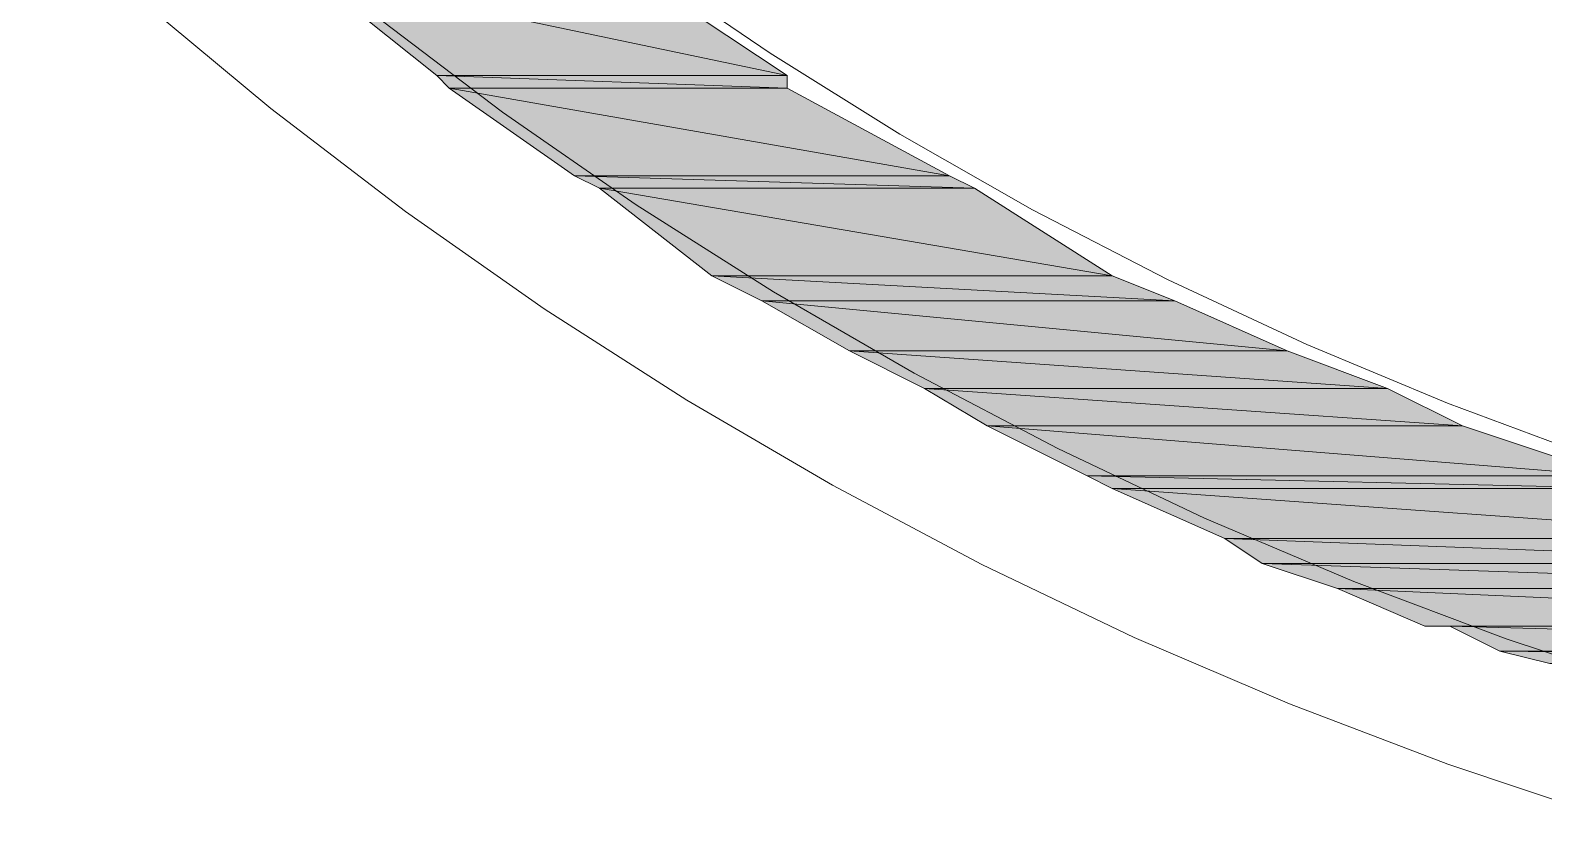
# Model space of a CAD drawing. Header units: millimetres. Extents: x 29 to 95071, y 20 to 67221.
# Drawn here: x 88957 to 89557, y 11597 to 11909 of the extents above; entities that cross this region are included whole.
import ezdxf

# ---------------------------------------------------------------- set-up
doc = ezdxf.new("R2010")
doc.units = ezdxf.units.MM

msp = doc.modelspace()

# ---------------------------------------------------------------- hatches: boundary and pattern name
h = msp.add_hatch(color=7)
h.paths.add_polyline_path([(89197.3, 11930.33), (89068.43, 11930.33), (89256.78, 11890.68)])
h.paths.add_polyline_path([(89068.43, 11930.33), (89256.78, 11890.68), (89118, 11890.68)])
h = msp.add_hatch(color=7)
h.paths.add_polyline_path([(89256.78, 11890.68), (89118, 11890.68), (89256.78, 11885.72)])
h.paths.add_polyline_path([(89118, 11890.68), (89256.78, 11885.72), (89122.95, 11885.72)])
h = msp.add_hatch(color=7)
h.paths.add_polyline_path([(89256.78, 11885.72), (89122.95, 11885.72), (89321.21, 11851.02)])
h.paths.add_polyline_path([(89122.95, 11885.72), (89321.21, 11851.02), (89172.52, 11851.02)])
h = msp.add_hatch(color=7)
h.paths.add_polyline_path([(89321.21, 11851.02), (89172.52, 11851.02), (89331.13, 11846.07)])
h.paths.add_polyline_path([(89172.52, 11851.02), (89331.13, 11846.07), (89182.43, 11846.07)])
h = msp.add_hatch(color=7)
h.paths.add_polyline_path([(89331.13, 11846.07), (89182.43, 11846.07), (89385.65, 11811.37)])
h.paths.add_polyline_path([(89182.43, 11846.07), (89385.65, 11811.37), (89227.04, 11811.37)])
h = msp.add_hatch(color=7)
h.paths.add_polyline_path([(89385.65, 11811.37), (89227.04, 11811.37), (89410.43, 11801.46)])
h.paths.add_polyline_path([(89227.04, 11811.37), (89410.43, 11801.46), (89246.87, 11801.46)])
h = msp.add_hatch(color=7)
h.paths.add_polyline_path([(89410.43, 11801.46), (89246.87, 11801.46), (89455.04, 11781.63)])
h.paths.add_polyline_path([(89246.87, 11801.46), (89455.04, 11781.63), (89281.56, 11781.63)])
h = msp.add_hatch(color=7)
h.paths.add_polyline_path([(89455.04, 11781.63), (89281.56, 11781.63), (89494.69, 11766.76)])
h.paths.add_polyline_path([(89281.56, 11781.63), (89494.69, 11766.76), (89311.3, 11766.76)])
h = msp.add_hatch(color=7)
h.paths.add_polyline_path([(89494.69, 11766.76), (89311.3, 11766.76), (89524.43, 11751.89)])
h.paths.add_polyline_path([(89311.3, 11766.76), (89524.43, 11751.89), (89336.08, 11751.89)])
h = msp.add_hatch(color=7)
h.paths.add_polyline_path([(89524.43, 11751.89), (89336.08, 11751.89), (89583.91, 11732.07)])
h.paths.add_polyline_path([(89336.08, 11751.89), (89583.91, 11732.07), (89375.74, 11732.07)])
h = msp.add_hatch(color=7)
h.paths.add_polyline_path([(89583.91, 11732.07), (89375.74, 11732.07), (89593.82, 11727.11)])
h.paths.add_polyline_path([(89375.74, 11732.07), (89593.82, 11727.11), (89385.65, 11727.11)])
h = msp.add_hatch(color=7)
h.paths.add_polyline_path([(89593.82, 11727.11), (89385.65, 11727.11), (89663.22, 11707.28)])
h.paths.add_polyline_path([(89385.65, 11727.11), (89663.22, 11707.28), (89430.26, 11707.28)])
h = msp.add_hatch(color=7)
h.paths.add_polyline_path([(89663.22, 11707.28), (89430.26, 11707.28), (89692.95, 11697.37)])
h.paths.add_polyline_path([(89430.26, 11707.28), (89692.95, 11697.37), (89445.13, 11697.37)])
h = msp.add_hatch(color=7)
h.paths.add_polyline_path([(89692.95, 11697.37), (89445.13, 11697.37), (89737.56, 11687.46)])
h.paths.add_polyline_path([(89445.13, 11697.37), (89737.56, 11687.46), (89474.87, 11687.46)])
h = msp.add_hatch(color=7)
h.paths.add_polyline_path([(89737.56, 11687.46), (89474.87, 11687.46), (89811.91, 11672.59)])
h.paths.add_polyline_path([(89474.87, 11687.46), (89811.91, 11672.59), (89509.56, 11672.59)])
h = msp.add_hatch(color=7)
h.paths.add_polyline_path([(89811.91, 11672.59), (89509.56, 11672.59), (89831.74, 11672.59)])
h.paths.add_polyline_path([(89509.56, 11672.59), (89831.74, 11672.59), (89519.48, 11672.59)])
h = msp.add_hatch(color=7)
h.paths.add_polyline_path([(89831.74, 11672.59), (89519.48, 11672.59), (89881.3, 11662.67)])
h.paths.add_polyline_path([(89519.48, 11672.59), (89881.3, 11662.67), (89539.3, 11662.67)])
h = msp.add_hatch(color=7)
h.paths.add_polyline_path([(89881.3, 11662.67), (89539.3, 11662.67), (89955.65, 11657.72)])
h.paths.add_polyline_path([(89539.3, 11662.67), (89955.65, 11657.72), (89559.13, 11657.72)])

# ---------------------------------------------------------------- linework, layer by layer
at = {"color": 7, "lineweight": 0}
for points in [[(88930.8, 12180.94), (88971.6, 12134.88), (89014.13, 12090.72), (89058.3, 12048.48), (89104.06, 12008.21), (89151.34, 11969.93), (89200.05, 11933.68), (89250.13, 11899.5), (89301.51, 11867.42), (89354.11, 11837.48), (89407.87, 11809.71), (89462.71, 11784.15), (89518.57, 11760.83), (89575.36, 11739.79)], [(88947.86, 12044.87), (88994.42, 11999.54), (89042.7, 11956.29), (89092.61, 11915.18), (89144.09, 11876.24), (89197.05, 11839.5), (89251.42, 11805), (89307.12, 11772.79), (89364.08, 11742.9), (89422.21, 11715.37), (89481.45, 11690.24), (89541.7, 11667.55), (89602.91, 11647.32)], [(88950.55, 11965.94), (89000.55, 11920.65), (89052.28, 11877.58), (89105.66, 11836.78), (89160.6, 11798.27), (89217.03, 11762.11), (89274.86, 11728.34), (89334.02, 11696.98), (89394.41, 11668.1), (89455.97, 11641.72), (89518.61, 11617.88), (89582.25, 11596.64)]]:
    msp.add_lwpolyline(points, dxfattribs=at)
for points in [[(89197.3, 11930.33), (89068.43, 11930.33), (89256.78, 11890.68)], [(89068.43, 11930.33), (89256.78, 11890.68), (89118, 11890.68)], [(89256.78, 11890.68), (89118, 11890.68), (89256.78, 11885.72)], [(89118, 11890.68), (89256.78, 11885.72), (89122.95, 11885.72)], [(89256.78, 11885.72), (89122.95, 11885.72), (89321.21, 11851.02)], [(89122.95, 11885.72), (89321.21, 11851.02), (89172.52, 11851.02)], [(89321.21, 11851.02), (89172.52, 11851.02), (89331.13, 11846.07)], [(89172.52, 11851.02), (89331.13, 11846.07), (89182.43, 11846.07)], [(89331.13, 11846.07), (89182.43, 11846.07), (89385.65, 11811.37)], [(89182.43, 11846.07), (89385.65, 11811.37), (89227.04, 11811.37)], [(89385.65, 11811.37), (89227.04, 11811.37), (89410.43, 11801.46)], [(89227.04, 11811.37), (89410.43, 11801.46), (89246.87, 11801.46)], [(89410.43, 11801.46), (89246.87, 11801.46), (89455.04, 11781.63)], [(89246.87, 11801.46), (89455.04, 11781.63), (89281.56, 11781.63)], [(89455.04, 11781.63), (89281.56, 11781.63), (89494.69, 11766.76)], [(89281.56, 11781.63), (89494.69, 11766.76), (89311.3, 11766.76)], [(89494.69, 11766.76), (89311.3, 11766.76), (89524.43, 11751.89)], [(89311.3, 11766.76), (89524.43, 11751.89), (89336.08, 11751.89)], [(89524.43, 11751.89), (89336.08, 11751.89), (89583.91, 11732.07)], [(89336.08, 11751.89), (89583.91, 11732.07), (89375.74, 11732.07)], [(89583.91, 11732.07), (89375.74, 11732.07), (89593.82, 11727.11)], [(89375.74, 11732.07), (89593.82, 11727.11), (89385.65, 11727.11)], [(89593.82, 11727.11), (89385.65, 11727.11), (89663.22, 11707.28)], [(89385.65, 11727.11), (89663.22, 11707.28), (89430.26, 11707.28)], [(89663.22, 11707.28), (89430.26, 11707.28), (89692.95, 11697.37)], [(89430.26, 11707.28), (89692.95, 11697.37), (89445.13, 11697.37)], [(89692.95, 11697.37), (89445.13, 11697.37), (89737.56, 11687.46)], [(89445.13, 11697.37), (89737.56, 11687.46), (89474.87, 11687.46)], [(89737.56, 11687.46), (89474.87, 11687.46), (89811.91, 11672.59)], [(89474.87, 11687.46), (89811.91, 11672.59), (89509.56, 11672.59)], [(89811.91, 11672.59), (89509.56, 11672.59), (89831.74, 11672.59)], [(89509.56, 11672.59), (89831.74, 11672.59), (89519.48, 11672.59)], [(89831.74, 11672.59), (89519.48, 11672.59), (89881.3, 11662.67)], [(89519.48, 11672.59), (89881.3, 11662.67), (89539.3, 11662.67)], [(89881.3, 11662.67), (89539.3, 11662.67), (89955.65, 11657.72)], [(89539.3, 11662.67), (89955.65, 11657.72), (89559.13, 11657.72)]]:
    msp.add_lwpolyline(points, close=True, dxfattribs=at)

doc.saveas('drawing.dxf')
